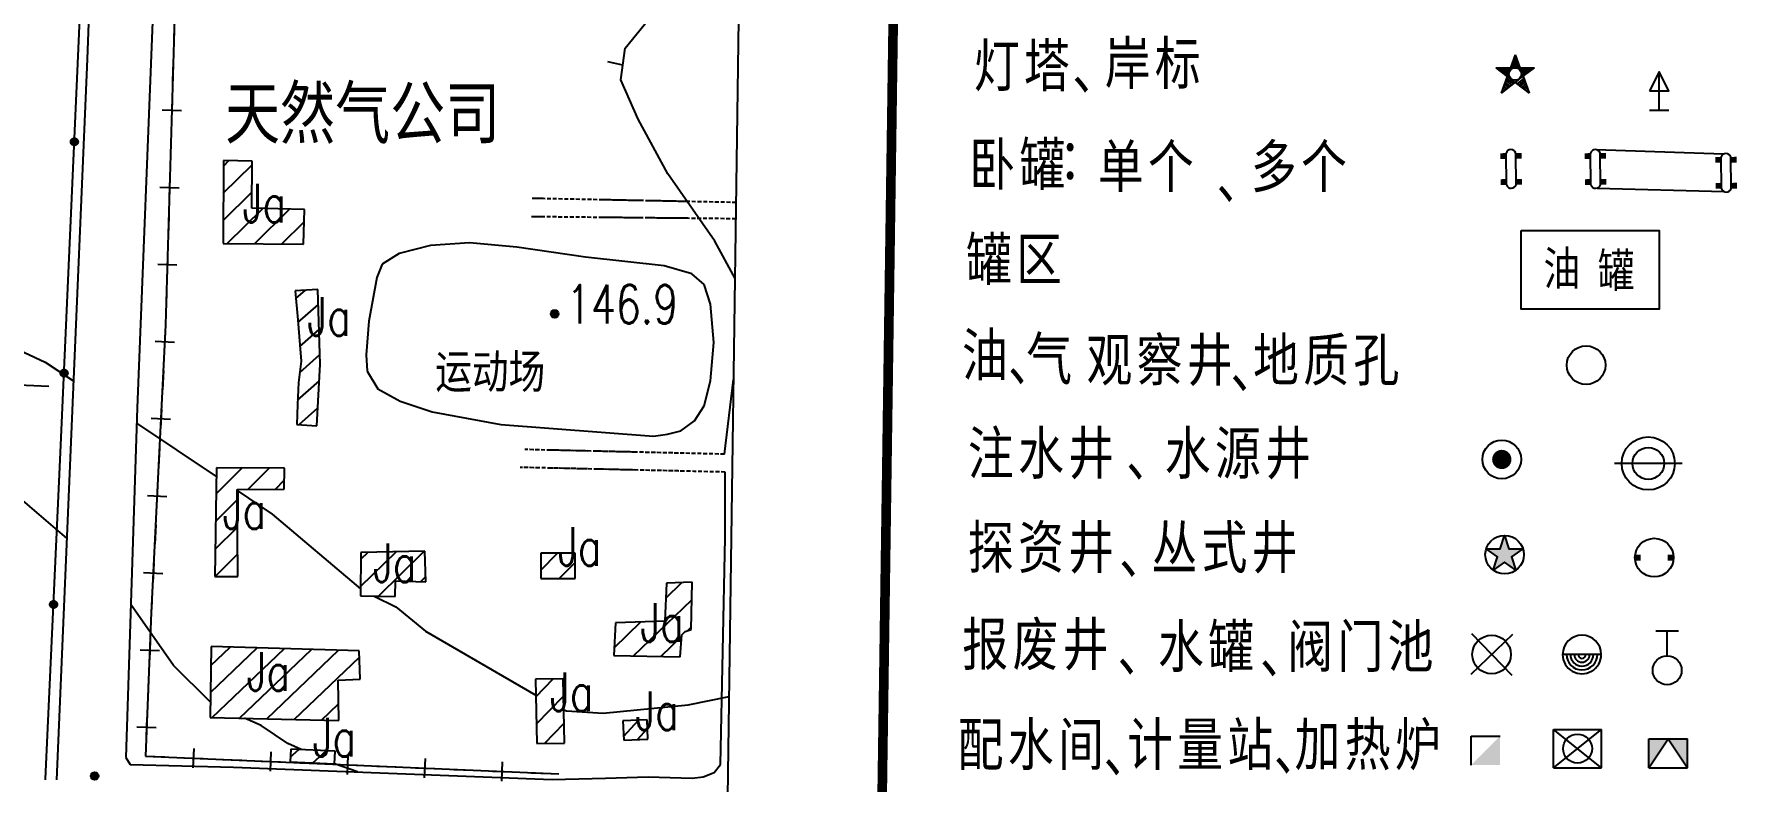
# Model space of a CAD drawing. Extents: x 408766 to 414302, y 5156573 to 5161925.
# Drawn here: x 413398 to 414281, y 5160320 to 5160708 of the extents above; entities that cross this region are included whole.
import ezdxf

# ---------------------------------------------------------------- set-up
doc = ezdxf.new("R2010")
doc.units = 0
doc.header["$LTSCALE"] = 1000
for name, pattern in [('0001', [0.5, 0.5, 0]), ('0004', [0.5, 0.5, 0]), ('3822', [0.5, 0.5, 0]), ('4350', [0.003, 0.002, -0.001]), ('5310', [1, 1, 0]), ('5400', [1, 1, 0]), ('5500', [1, 1, 0]), ('8111', [1, 1, 0]), ('8130', [1, 1, 0])]:
    doc.linetypes.add(name, pattern=pattern)
doc.layers.get('0').update_dxf_attribs({"linetype": 'CONTINUOUS'})
for name, color, linetype in [('0001', 1, 'CONTINUOUS'), ('0001ADD', 1, 'CONTINUOUS'), ('0003ADD', 3, 'CONTINUOUS'), ('0003BAK', 3, 'CONTINUOUS'), ('0005ADD', 5, 'CONTINUOUS'), ('0005BAK', 5, 'CONTINUOUS'), ('0006', 6, 'CONTINUOUS'), ('0007', 7, 'CONTINUOUS'), ('0010', 10, 'CONTINUOUS'), ('0012', 12, 'CONTINUOUS'), ('0013', 13, 'CONTINUOUS'), ('0015', 15, 'CONTINUOUS'), ('0017', 85, 'CONTINUOUS')]:
    doc.layers.add(name, color=color, linetype=linetype)
doc.styles.add('SIMPLEX', font='simplex.shx', dxfattribs={"width": 0.75, "height": 20})
doc.styles.add('XDX', font='simplex.shx', dxfattribs={"height": 20, "bigfont": 'xdx.shx'})
doc.styles.add('XST', font='romanc.shx', dxfattribs={"width": 0.75, "height": 20, "bigfont": 'xst.shx'})

# ---------------------------------------------------------------- blocks, each defined once
blk = doc.blocks.new('8140')
for radius in [0.0002, 0.0001408438795997714, 8.315594389635764e-05, 3.012139848380626e-05]:
    blk.add_circle((0, 0), radius)
at = {"flags": 1}
blk.add_attdef('8140', (0, 0), '', height=1e-07, dxfattribs=at)
blk = doc.blocks.new('4821')
for p, q in [((-2.727451685117726e-05, 0.0009249196962329065), (2.727451685117725e-05, 0.0009249196962329066)), ((-0.001, 0.0003249196962329063), (-0.0002452372752527856, 0.0003249196962329062)), ((-0.001, 0.0003249196962329063), (-0.0004097736473562882, -0.000128010079413451)), ((-0.0009089753940622319, 0.0002550689446339204), (-0.000883600623237331, 0.0003249196962329063)), ((-0.0008257751029445748, 0.0001912224406260252), (-0.0007772067319065736, 0.0003249196962329063)), ((-0.0007425748118269173, 0.0001273759366181299), (-0.0006708128405758159, 0.0003249196962329063)), ((-0.0006593745207092601, 6.352943261023473e-05), (-0.0005644189492450583, 0.0003249196962329063)), ((-0.0005761742295916028, -3.170713976604759e-07), (-0.0004580250579143008, 0.0003249196962329063)), ((-0.0004929739384739455, -6.416357540555571e-05), (-0.0003516311665835432, 0.0003249196962329062)), ((-0.0004097736473562882, -0.000128010079413451), (-0.0002452372752527856, 0.0003249196962329062)), ((-0.0002452372752527856, 0.0003249196962329062), (0.0002452372752527856, 0.0003249196962329063)), ((-0.0002089101488525175, 0.0004249196962329063), (0.0002089101488525175, 0.0004249196962329063)), ((-0.0001725830224522494, 0.0005249196962329063), (0.0001725830224522494, 0.0005249196962329063)), ((-0.0001362558960519814, 0.0006249196962329063), (0.0001362558960519814, 0.0006249196962329063)), ((-9.992876965171336e-05, 0.0007249196962329064), (9.992876965171338e-05, 0.0007249196962329064)), ((-6.36016432514453e-05, 0.0008249196962329064), (6.360164325144534e-05, 0.0008249196962329063)), ((0.0002452372752527856, 0.0003249196962329063), (0.001, 0.0003249196962329063)), ((0.0002452372752527856, 0.0003249196962329063), (0.0004097736473562882, -0.000128010079413451)), ((0.0003516311665835431, 0.0003249196962329063), (0.0004883870896426057, -5.153706379877458e-05)), ((0.0004580250579143007, 0.0003249196962329064), (0.0005723400583581985, 1.023749653363624e-05)), ((0.0005644189492450583, 0.0003249196962329064), (0.0006562930270737913, 7.201205686604711e-05)), ((0.0006708128405758158, 0.0003249196962329063), (0.0007402459957893842, 0.0001337866171984579)), ((0.0007772067319065733, 0.0003249196962329063), (0.000824198964504977, 0.0001955611775308688)), ((0.0008836006232373309, 0.0003249196962329063), (0.0009081519332205699, 0.0002573357378632796)), ((-0.0005778886987912255, -0.0008813560523736411), (-0.0006604321086233827, -0.0008180136280157566)), ((-0.0004973711550458892, -0.0008170931989131777), (-0.0006246237570137978, -0.0007194416925011416)), ((-0.000416853611300553, -0.0007528303454527144), (-0.0005888154054042129, -0.0006208697569865265)), ((-0.0003363360675552166, -0.0006885674919922509), (-0.0005530070537946279, -0.0005222978214719115)), ((-0.0002558185238098802, -0.0006243046385317875), (-0.000517198702185043, -0.0004237258859572963)), ((-0.0001753009800645439, -0.000560041785071324), (-0.0004813903505754581, -0.0003251539504426812)), ((-9.47834363192076e-05, -0.0004957789316108606), (-0.0004455819989658731, -0.0002265820149280662)), ((-7.394560899145221e-20, -0.0004424634841649485), (-0.0004097736473562882, -0.000128010079413451)), ((-7.394560899145221e-20, -0.0004424634841649485), (0.0007265425280053607, -0.0009999999999999998)), ((0.0004455819989658731, -0.0002265820149280661), (8.213019615065785e-05, -0.0005054888152937401)), ((0.000481390350575458, -0.0003251539504426812), (0.0001642603923013157, -0.0005685141464225315)), ((0.000517198702185043, -0.0004237258859572963), (0.0002463905884519736, -0.0006315394775513231)), ((0.0005530070537946279, -0.0005222978214719115), (0.0003285207846026316, -0.0006945648086801146)), ((0.000409773647356288, -0.0001280100794134511), (0.0004097736473562882, -0.0001280100794134509)), ((0.0005888154054042129, -0.0006208697569865265), (0.0004106509807532894, -0.0007575901398089061)), ((0.0006246237570137978, -0.0007194416925011415), (0.0004927811769039474, -0.0008206154709376976)), ((0.0006604321086233827, -0.0008180136280157567), (0.0005749113730546052, -0.0008836408020664891)), ((-0.000658406242536562, -0.0009456189058341046), (-0.0006962404602329676, -0.0009165855635303717))]:
    blk.add_line(p, q)
for points in [[(0, 0.001), (-0.0002452372752527856, 0.0003249196962329062)], [(0, 0.001), (0.0002452372752527856, 0.0003249196962329063)], [(0.0001480992447879342, -0.0003019288286638643), (0.001, 0.0003249196962329063)], [(-0.0004097736473562882, -0.000128010079413451), (-0.0007265425280053607, -0.0009999999999999998)], [(0.0001480992447879342, -0.0003019288286638643), (-0.0007265425280053607, -0.0009999999999999998)], [(0.0004097736473562882, -0.000128010079413451), (0.0007265425280053607, -0.0009999999999999998)]]:
    blk.add_lwpolyline(points)
blk.add_circle((0, 0), 0.0003249196962329063)
at = {"flags": 1}
blk.add_attdef('4821', (0, 0), '', height=1e-07, dxfattribs=at)
blk = doc.blocks.new('4824')
blk.add_lwpolyline([(-0.001, 0.002), (0.001, 0.002), (0, 0.004)], close=True)
for points in [[(0, 0), (0, 0.004)], [(-0.001, 0), (0.001, 0)]]:
    blk.add_lwpolyline(points)
at = {"color": 0, "flags": 1}
blk.add_attdef('4824', (0, 0), '', height=1e-09, dxfattribs=at)
blk = doc.blocks.new('3243')
for points in [[(0.0008250160596920963, 0.0002499999999994172), (-0.0008224022943952901, 0.0002499999999994175)], [(0.0008232853794787748, -0.0002500000000003057), (-0.0008255537992507553, -0.0002500000000003054)]]:
    blk.add_lwpolyline(points)
at = {"const_width": 0.0003}
for points in [[(-0.0006716729609413117, 0.0002499999999994175), (-0.0006716729609413116, 0.0005499999999994174)], [(0.0006749841723537623, 0.0002499999999994172), (0.0006749841723537624, 0.0005499999999994172)], [(-0.0006733389486184338, -0.0005500000000003053), (-0.0006733389486184337, -0.0002500000000003054)], [(0.0006733181846766402, -0.0005500000000003056), (0.0006733181846766403, -0.0002500000000003056)]]:
    blk.add_lwpolyline(points, dxfattribs=at)
for centre, radius, start, end in [((-0.0007351620175985736, -5.598082951322333e-07), 0.0002653131798990944, 109.1971692536722, 250.0805686015538), ((0.0007342756593456229, 3.11089976412237e-07), 0.0002656659030502684, 289.5752028961676, 70.02815600024108)]:
    blk.add_arc(centre, radius, start, end)
at = {"flags": 1}
blk.add_attdef('3243', (0, 0), '', height=1e-09, rotation=270, dxfattribs=at)
blk = doc.blocks.new('3111')
blk.add_circle((0, 0), 0.001)
at = {"flags": 1}
blk.add_attdef('3111', (0, 0), '', height=1.2e-11, dxfattribs=at)
blk = doc.blocks.new('3112')
blk.add_hatch(color=256).paths.add_polyline_path([(0.0005, 0, 1), (-0.0005, 0, 1)])
blk.add_circle((0, 0), 0.001)
at = {"flags": 1}
blk.add_attdef('3112', (0, 0), '', height=1e-09, dxfattribs=at)
blk = doc.blocks.new('3113')
blk.add_lwpolyline([(0.001756558801046748, 0), (-0.001749588373929342, 0)])
for radius in [0.001375, 0.0008250000000000001]:
    blk.add_circle((0, 0), radius)
at = {"flags": 1}
blk.add_attdef('3112', (0, 0), '', height=1e-09, dxfattribs=at)
blk = doc.blocks.new('3114')
blk.add_hatch(color=256).paths.add_polyline_path([(0.0009510565175479235, 0.0003090169905193188), (0.0002245139895425626, 0.000309016993464757), (4.054047814138633e-12, 0.001), (-0.0002245139870370232, 0.000309016995285138), (-0.000951056515042384, 0.0003090169982305762), (-0.000363271264481196, -0.0001180339872771756), (-0.000587785255572267, -0.0008090169919920381), (-1.548508487898439e-12, -0.0003819660112501053), (0.0005877852490126796, -0.0008090169967578573), (0.000363271263524165, -0.0001180339902226142)])
blk.add_lwpolyline([(-0.0009510565150423841, 0.0003090169982305761), (-0.0002245139870370232, 0.0003090169952851379), (4.054047825387395e-12, 0.001), (0.0002245139895425626, 0.0003090169934647569), (0.0009510565175479235, 0.0003090169905193187), (0.000363271263524165, -0.0001180339902226141), (0.0005877852490126796, -0.0008090169967578572), (-1.548508500245904e-12, -0.0003819660112501053), (-0.000587785255572267, -0.0008090169919920381), (-0.000363271264481196, -0.0001180339872771756)], close=True)
blk.add_circle((0, 0), 0.001)
at = {"flags": 1}
blk.add_attdef('3114', (0, 0), '', height=1e-07, dxfattribs=at)
blk = doc.blocks.new('3115')
at = {"const_width": 0.0003}
for points in [[(-0.001, 0), (-0.0007000000000000001, 0)], [(0.0007000000000000001, 0), (0.001, 0)]]:
    blk.add_lwpolyline(points, dxfattribs=at)
blk.add_circle((0, 0), 0.001)
at = {"flags": 1}
blk.add_attdef('3115', (0, 0), '', height=1e-07, dxfattribs=at)
blk = doc.blocks.new('3161')
for points in [[(0.001078985805160532, 0.001034691751465596), (-0.001074911540534663, -0.001030772970678751)], [(-0.001037792102670446, 0.001083045498414012), (0.001041866367296314, -0.001079126717627166)]]:
    blk.add_lwpolyline(points)
blk.add_circle((0, 0), 0.001)
at = {"flags": 1}
blk.add_attdef('3161', (0, 0), '', height=1e-09, dxfattribs=at)
blk = doc.blocks.new('3244')
blk.add_lwpolyline([(0.001, -1.224606353822377e-19), (-0.001, 1.224606353822377e-19)])
for radius, start, end in [(0.001, 9.151672939466948e-05, 179.9998163741555), (0.001, 179.9998770684631, 6.950689016349543e-05), (0.0008, 180, 0), (0.0006, 180, 0), (0.0004, 180, 0), (0.0002, 180, 0)]:
    blk.add_arc((0, 0), radius, start, end)
at = {"flags": 1}
blk.add_attdef('3244', (0, 0), '', height=1e-08, dxfattribs=at)
blk = doc.blocks.new('3245')
for points in [[(-0.0005933917837080711, 0.002053333793001721), (0.0005933917837080711, 0.002053333793001721)], [(0, 0.0007500000000000001), (0, 0.002053333793001721)]]:
    blk.add_lwpolyline(points)
blk.add_circle((0, 0), 0.00075)
at = {"flags": 1}
blk.add_attdef('3245', (0, 0), '', height=1e-09, dxfattribs=at)
blk = doc.blocks.new('3191')
blk.add_hatch(color=256).paths.add_polyline_path([(0.00075, 0.0007499999999999996), (-0.0007499999999999998, -0.0007499999999999999), (0.00075, -0.0007500000000000001)])
for points in [[(-0.00075, -0.00075), (-0.0007499999999999999, 0.00075)], [(-0.0007499999999999999, 0.00075), (0.00075, 0.00075)]]:
    blk.add_lwpolyline(points)
at = {"flags": 1}
blk.add_attdef('3191', (0, 0), '', height=1e-09, dxfattribs=at)
blk = doc.blocks.new('3192')
for points in [[(-0.00125, -0.0009999999999999998), (-0.00125, 0.001)], [(-0.00125, 0.001), (0.00125, 0.001)], [(-0.00125, -0.0009999999999999998), (0.00125, 0.0009999999999999996)], [(0.00125, -0.0009999999999999998), (-0.00125, 0.001)], [(0.00125, -0.0009999999999999998), (0.00125, 0.0009999999999999996)], [(-0.00125, -0.0009999999999999998), (0.00125, -0.0009999999999999998)]]:
    blk.add_lwpolyline(points)
blk.add_circle((0, 0), 0.00075)
at = {"flags": 1}
blk.add_attdef('3192', (0, 0), '', height=2e-08, dxfattribs=at)
blk = doc.blocks.new('3193')
h = blk.add_hatch(color=256)
h.paths.add_polyline_path([(0, 0.0007500000000000001), (-0.001, 0.0007499999999999999), (-0.001, -0.0007500000000000001)])
h.paths.add_polyline_path([(0.001, -0.0007499999999999999), (0.001, 0.00075), (1.378634354255046e-19, 0.0007500000000000001)])
for points in [[(-0.001, -0.00075), (-0.001, 0.00075)], [(-0.001, 0.00075), (0.001, 0.00075)], [(-0.001, -0.00075), (1.084202172485504e-19, 0.00075), (0.001, -0.00075)], [(0.001, -0.00075), (0.001, 0.0007499999999999996)], [(-0.001, -0.00075), (0.001, -0.00075)]]:
    blk.add_lwpolyline(points)
at = {"flags": 1}
blk.add_attdef('3193', (0, 0), '', height=1e-10, dxfattribs=at)

msp = doc.modelspace()

# ---------------------------------------------------------------- hatches: boundary and pattern name
at = {"layer": '0001ADD', "linetype": '0001'}
h = msp.add_hatch(dxfattribs=at)
h.set_pattern_fill('U', color=256, scale=10, angle=44.70348998461861, style=0, pattern_type=0)
h.set_pattern_definition([(44.70348998461861, (0, 0), (-7.034379975258584, 7.10756627571499), [])])
h.paths.add_polyline_path([(413495.3744306813, 5160598.965675053), (413537.0729952697, 5160598.749875419), (413537.5050943534, 5160616.660990814), (413510.2821974834, 5160617.30837761), (413510.4982575833, 5160641.693385176), (413495.5904696651, 5160642.124984444)])
h = msp.add_hatch(dxfattribs=at)
h.set_pattern_fill('U', color=256, scale=10, angle=41.42795146901351, style=0, pattern_type=0)
h.set_pattern_definition([(41.42795146901351, (0, 0), (-6.616777246739457, 7.497883625866102), [])])
h.paths.add_polyline_path([(413533.6693518647, 5160505.270018361), (413544.0399832659, 5160504.622631565), (413545.7684218327, 5160536.560517366), (413544.9042025493, 5160563.966671385), (413544.4696539962, 5160575.117763686), (413532.8027042279, 5160574.470364785), (413534.0931100825, 5160559.436150123), (413535.1733894658, 5160546.488353674), (413535.8215486493, 5160538.072289009), (413534.5252091662, 5160527.066665053), (413533.8770499826, 5160515.629453936)])
h = msp.add_hatch(dxfattribs=at)
h.set_pattern_fill('U', color=256, scale=10, angle=45, style=0, pattern_type=0)
h.set_pattern_definition([(45, (0, 0), (-7.071067811865475, 7.071067811865476), [])])
h.paths.add_polyline_path([(413491.2136267014, 5160426.427845499), (413502.9794843575, 5160426.427845499), (413502.7441663597, 5160471.554724121), (413526.9818356651, 5160471.789758937), (413527.2171536629, 5160482.601408958), (413491.9195806948, 5160482.836443775)])
h = msp.add_hatch(dxfattribs=at)
h.set_pattern_fill('U', color=256, scale=10, angle=44.39123623414649, style=0, pattern_type=0)
h.set_pattern_definition([(44.39123623414649, (0, 0), (-6.995540490394971, 7.1457968937862), [])])
h.paths.add_polyline_path([(413566.6078323427, 5160416.358257146), (413584.4738191969, 5160416.168423194), (413584.6638853578, 5160424.141558113), (413600.4391866736, 5160423.761890209), (413599.8689881907, 5160439.518326094), (413566.7978985037, 5160438.948812134)])
h = msp.add_hatch(dxfattribs=at)
h.set_pattern_fill('U', color=256, scale=10, angle=43.92712445293452, style=0, pattern_type=0)
h.set_pattern_definition([(43.92712445293452, (0, 0), (-6.937428673917871, 7.20222766887455), [])])
h.paths.add_polyline_path([(413697.8153325183, 5160385.519234167), (413732.1643273192, 5160384.875963143), (413733.0230564125, 5160396.240458246), (413734.7404934829, 5160397.955851678), (413737.9607223035, 5160399.027974086), (413738.390076292, 5160423.472369827), (413725.0798492532, 5160423.043518444), (413724.2211201599, 5160403.316463717), (413698.6740616116, 5160402.458773054)])
h = msp.add_hatch(dxfattribs=at)
h.set_pattern_fill('U', color=256, scale=10, angle=43.69960124699318, style=0, pattern_type=0)
h.set_pattern_definition([(43.69960124699318, (0, 0), (-6.908773795320507, 7.229719541247272), [])])
h.paths.add_polyline_path([(413488.6682900673, 5160353.370802394), (413555.3363663128, 5160351.857420758), (413555.0838386804, 5160372.792406278), (413566.4477088343, 5160373.296866823), (413565.9426535696, 5160387.926137896), (413489.1733453321, 5160390.196192192)])
h = msp.add_hatch(dxfattribs=at)
h.set_pattern_fill('U', color=256, scale=10, angle=46.04038521415137, style=0, pattern_type=0)
h.set_pattern_definition([(46.04038521415137, (0, 0), (-7.198292550019219, 6.941511677173627), [])])
h.paths.add_polyline_path([(413657.8479093596, 5160339.866529299), (413672.1834082994, 5160340.126864011), (413671.5785542879, 5160373.445152032), (413657.2430553481, 5160373.18481732)])
h = msp.add_hatch(dxfattribs=at)
h.set_pattern_fill('U', color=256, scale=10, angle=42.19698460503264, style=0, pattern_type=0)
h.set_pattern_definition([(42.19698460503264, (0, 0), (-6.716816009058842, 7.408399469551494), [])])
h.paths.add_polyline_path([(413530.1152772486, 5160330.459616627), (413553.2074183719, 5160329.329001829), (413553.5283323303, 5160335.882631462), (413530.436191207, 5160337.01324626)])
at = {"layer": '0005ADD', "linetype": '5310'}
h = msp.add_hatch(color=256, dxfattribs=at)
edge = h.paths.add_edge_path()
edge.add_arc((413418.382529059, 5160651.723624226), 1.9, 0, 360)
h = msp.add_hatch(color=256, dxfattribs=at)
edge = h.paths.add_edge_path()
edge.add_arc((413413.0392492346, 5160531.842644247), 1.9, 0, 360)
h = msp.add_hatch(color=256, dxfattribs=at)
edge = h.paths.add_edge_path()
edge.add_arc((413407.6173306587, 5160411.965208655), 1.9, 0, 360)

# ---------------------------------------------------------------- linework, layer by layer
at = {"layer": '0001', "linetype": '0001'}
for points in [[(413495.3744306813, 5160598.965675053), (413537.0729952697, 5160598.749875419), (413537.5050943534, 5160616.660990814), (413510.2821974834, 5160617.30837761), (413510.4982575833, 5160641.693385176), (413495.5904696651, 5160642.124984444)], [(413533.6693518647, 5160505.270018361), (413544.0399832659, 5160504.622631565), (413545.7684218327, 5160536.560517366), (413544.9042025493, 5160563.966671385), (413544.4696539962, 5160575.117763686), (413532.8027042279, 5160574.470364785), (413534.0931100825, 5160559.436150123), (413535.1733894658, 5160546.488353674), (413535.8215486493, 5160538.072289009), (413534.5252091662, 5160527.066665053), (413533.8770499826, 5160515.629453936)], [(413491.2136267014, 5160426.427845499), (413502.9794843575, 5160426.427845499), (413502.7441663597, 5160471.554724121), (413526.9818356651, 5160471.789758937), (413527.2171536629, 5160482.601408958), (413491.9195806948, 5160482.836443775)], [(413566.6078323427, 5160416.358257146), (413584.4738191969, 5160416.168423194), (413584.6638853578, 5160424.141558113), (413600.4391866736, 5160423.761890209), (413599.8689881907, 5160439.518326094), (413566.7978985037, 5160438.948812134)], [(413659.9304229612, 5160425.482767302), (413677.7796436192, 5160425.482767302), (413677.7797265327, 5160438.587899594), (413659.9305058747, 5160438.587899594)], [(413697.8153325183, 5160385.519234167), (413732.1643273192, 5160384.875963143), (413733.0230564125, 5160396.240458246), (413734.7404934829, 5160397.955851678), (413737.9607223035, 5160399.027974086), (413738.390076292, 5160423.472369827), (413725.0798492532, 5160423.043518444), (413724.2211201599, 5160403.316463717), (413698.6740616116, 5160402.458773054)], [(413488.6682900673, 5160353.370802394), (413555.3363663128, 5160351.857420758), (413555.0838386804, 5160372.792406278), (413566.4477088343, 5160373.296866823), (413565.9426535696, 5160387.926137896), (413489.1733453321, 5160390.196192192)], [(413657.8479093596, 5160339.866529299), (413672.1834082994, 5160340.126864011), (413671.5785542879, 5160373.445152032), (413657.2430553481, 5160373.18481732)], [(413702.9396015273, 5160341.688860183), (413715.4506046881, 5160342.209529608), (413715.0380369716, 5160352.124500458), (413702.5270338108, 5160351.603831032)], [(413530.1152772486, 5160330.459616627), (413553.2074183719, 5160329.329001829), (413553.5283323303, 5160335.882631462), (413530.436191207, 5160337.01324626)]]:
    msp.add_lwpolyline(points, close=True, dxfattribs=at)
at = {"layer": '0001ADD', "linetype": '0001'}
for p, q in [((413659.9304502378, 5160429.794045573), (413668.7243042584, 5160438.587899594)), ((413669.463268648, 5160425.482767302), (413677.7796962351, 5160433.799194887)), ((413702.8639267981, 5160343.507501591), (413710.6233098847, 5160351.940773112)), ((413710.0479629739, 5160341.984688297), (413715.2257961353, 5160347.612206941))]:
    msp.add_line(p, q, dxfattribs=at)
at = {"layer": '0003ADD', "linetype": '4350'}
for points in [[(413661.204572327, 5160622.282781633), (413655.4438395422, 5160622.398680241)], [(413686.1995143229, 5160621.779915228), (413666.2035607261, 5160622.182208352)], [(413711.1944563188, 5160621.277048824), (413691.1985027221, 5160621.679341948)], [(413736.1893983147, 5160620.774182419), (413716.193444718, 5160621.176475543)], [(413761.1843403106, 5160620.271316015), (413741.1883867139, 5160620.673609138)], [(413661.0689776327, 5160612.83300103), (413655.0913693323, 5160612.893327976)], [(413686.0677045851, 5160612.580710017), (413666.0687230232, 5160612.782542828)], [(413711.0664315376, 5160612.328419005), (413691.0674499756, 5160612.530251815)], [(413736.0651584901, 5160612.076127992), (413716.0661769282, 5160612.277960802)], [(413761.0638854426, 5160611.823836979), (413741.0649038806, 5160612.02566979)], [(413659.350337745, 5160492.076040309), (413651.729155747, 5160492.254033246)], [(413684.343522315, 5160491.492323725), (413664.348974659, 5160491.959296992)], [(413709.336706885, 5160490.908607142), (413689.342159229, 5160491.375580409)], [(413734.329891455, 5160490.324890558), (413714.335343799, 5160490.791863824)], [(413755.1235203996, 5160489.839254723), (413739.328528369, 5160490.208147241)], [(413659.2173070791, 5160482.778444068), (413649.2600482921, 5160483.005880443)], [(413684.2107880882, 5160482.207561373), (413664.2160032809, 5160482.664267529)], [(413709.2042690972, 5160481.636678678), (413689.20948429, 5160482.093384834)], [(413734.1977501062, 5160481.065795983), (413714.202965299, 5160481.522502139)], [(413755.4768289675, 5160480.579754928), (413739.1964463081, 5160480.951619444)]]:
    msp.add_lwpolyline(points, dxfattribs=at)
at = {"layer": '0003BAK', "linetype": '4350'}
for points in [[(413761.1843403106, 5160620.271316015), (413655.4438395422, 5160622.398680241)], [(413761.0638854426, 5160611.823836979), (413655.0913693323, 5160612.893327976)], [(413755.1235203996, 5160489.839254723), (413651.729155747, 5160492.254033246)], [(413755.4768289675, 5160480.579754928), (413649.2600482921, 5160483.005880443)]]:
    msp.add_lwpolyline(points, dxfattribs=at)
at = {"layer": '0005ADD', "linetype": '5310'}
msp.add_lwpolyline([(413403.4844158281, 5160321.066909461), (413403.4957191517, 5160321.523484859), (413411.206552812, 5160490.724557536), (413422.0118057358, 5160733.149501013), (413429.7248006387, 5160902.493468607), (413435.4581119288, 5161027.247003791)], dxfattribs=at)
at = {"layer": '0005ADD', "linetype": '5500'}
for points in [[(413470.1099662831, 5160713.066456787), (413469.8245937784, 5160703.07052949)], [(413469.5392212736, 5160693.074602193), (413469.2538487689, 5160683.078674896)], [(413468.9684762642, 5160673.082747598), (413468.6831037594, 5160663.086820301)], [(413463.8278272736, 5160668.227502091), (413473.8237527576, 5160667.942066076)], [(413468.3977312547, 5160653.090893004), (413468.11235875, 5160643.094965707)], [(413462.6863372547, 5160628.243792902), (413472.6822627387, 5160627.958356887)], [(413467.8269862452, 5160633.099038409), (413467.5416137405, 5160623.103111112)], [(413467.2562412358, 5160613.107183814), (413466.970868731, 5160603.111256517)], [(413466.6854962263, 5160593.11532922), (413466.4001237216, 5160583.119401922)], [(413461.5448472358, 5160588.260083712), (413471.5407727198, 5160587.974647697)], [(413466.1147512168, 5160573.123474625), (413465.8293787121, 5160563.127547327)], [(413460.2239935171, 5160548.389138648), (413470.2116550934, 5160547.89253394)], [(413465.4660949237, 5160553.134668526), (413464.9695536736, 5160543.147003795)], [(413464.4730124235, 5160533.159339064), (413463.9764711734, 5160523.171674333)], [(413463.4799299233, 5160513.1840096), (413462.9833886732, 5160503.196344869)], [(413458.2378285168, 5160508.438479722), (413468.2254900931, 5160507.941875014)], [(413462.4868474232, 5160493.208680138), (413461.9903061731, 5160483.221015407)], [(413456.2516635164, 5160468.487820797), (413466.2393250928, 5160467.991216089)], [(413461.493764923, 5160473.233350675), (413460.9972236729, 5160463.245685943)], [(413460.5006824228, 5160453.258021212), (413460.0041411727, 5160443.270356481)], [(413459.5075999227, 5160433.28269175), (413459.0110586726, 5160423.295027019)], [(413454.2654985161, 5160428.537161872), (413464.2531600925, 5160428.040557164)], [(413458.5145174225, 5160413.307362286), (413458.2419094567, 5160407.823997179), (413458.0551316132, 5160403.318003919)], [(413452.4381916093, 5160388.537982677), (413462.4296091131, 5160388.123765024)], [(413457.6409774414, 5160393.326583783), (413457.2268232697, 5160383.335163648)], [(413456.812669098, 5160373.343743512), (413456.3985149263, 5160363.352323378)], [(413455.9843607545, 5160353.360903242), (413455.5702065827, 5160343.369483107)], [(413450.7815749223, 5160348.572302136), (413460.7729924261, 5160348.158084483)], [(413479.9279629887, 5160327.314329567), (413480.3593846891, 5160337.305018999)], [(413519.8907316781, 5160325.588896673), (413520.3221533786, 5160335.579586104)], [(413455.1669435425, 5160333.388069836), (413465.1576357149, 5160332.956711613)], [(413475.1483278872, 5160332.525353389), (413485.1390200596, 5160332.093995165)], [(413495.129712232, 5160331.662636941), (413505.1204044044, 5160331.231278718)], [(413515.1110965767, 5160330.799920495), (413525.101788749, 5160330.368562271)], [(413535.0924809214, 5160329.937204047), (413545.0831730938, 5160329.505845823)], [(413555.0738652661, 5160329.0744876), (413565.0645574385, 5160328.643129376)], [(413559.8535003675, 5160323.863463778), (413560.284922068, 5160333.854153209)], [(413575.0552496109, 5160328.211771152), (413585.0459417832, 5160327.780412928)], [(413595.0366339555, 5160327.349054704), (413605.0273261279, 5160326.917696481)], [(413599.816269057, 5160322.138030884), (413600.2476907574, 5160332.128720315)], [(413615.0180183003, 5160326.486338258), (413625.0087104727, 5160326.054980034)], [(413634.999402645, 5160325.62362181), (413644.9900948174, 5160325.192263586)], [(413639.7790377464, 5160320.412597989), (413640.2104594469, 5160330.40328742)], [(413654.9807869897, 5160324.760905363), (413664.9714791621, 5160324.329547139)]]:
    msp.add_lwpolyline(points, dxfattribs=at)
at = {"layer": '0005ADD', "linetype": '5310'}
for centre in [(413418.382529059, 5160651.723624226), (413413.0392492346, 5160531.842644247), (413407.6173306587, 5160411.965208655)]:
    msp.add_circle(centre, 1.9, dxfattribs=at)
at = {"layer": '0005BAK', "linetype": '5500'}
msp.add_lwpolyline([(413763.9761922611, 5160816.063409835), (413472.6292273454, 5160801.310243434), (413465.6492951702, 5160556.819644629), (413458.2419094567, 5160407.823997179), (413455.1564859212, 5160333.388521355), (413669.3530463302, 5160324.140368552)], dxfattribs=at)
at = {"layer": '0006', "linetype": '0004'}
for points in [[(413409.2930292555, 5160321.066909461), (413418.1451024159, 5160528.708036344), (413425.1074256895, 5160694.505236462), (413435.4905158734, 5160974.644388556), (413437.7104088775, 5161027.247003791)], [(413764.1544389395, 5160828.563818529), (413622.5242185786, 5160817.890591986), (413467.4596178209, 5160808.612058844), (413462.4575416719, 5160806.470837709), (413461.0282398361, 5160767.92940794), (413450.8607936456, 5160513.901892798), (413445.0900355113, 5160332.662818184), (413447.2337481269, 5160329.094162181), (413500.8275240684, 5160327.666727313), (413665.8965172621, 5160321.243063909), (413693.4185021571, 5160321.956850175), (413715.5707595069, 5160322.670498777), (413738.4374276364, 5160321.956850175), (413744.1539145652, 5160322.670498777), (413749.8706416321, 5160324.811719912), (413753.1338225143, 5160328.971008493)], [(413755.1235203996, 5160489.839254723), (413759.8758906521, 5160528.509968041)], [(413753.1338225143, 5160328.971008493), (413755.4807988834, 5160446.553875277), (413755.4768289675, 5160480.579754928)]]:
    msp.add_lwpolyline(points, dxfattribs=at)
at = {"layer": '0006', "linetype": '8130', "elevation": 147}
msp.add_lwpolyline([(413702.4661574544, 5160691.523382808), (413694.6490292819, 5160693.22412004)], dxfattribs=at)
at = {"layer": '0006', "linetype": '3822'}
msp.add_lwpolyline([(413647.6140792152, 5160597.07388623), (413623.1326140817, 5160599.380691324), (413602.8084071592, 5160597.996619725), (413586.6413585158, 5160593.844347639), (413577.8649578256, 5160588.308003953), (413575.0934523516, 5160581.38753138), (413570.9361941408, 5160558.780761246), (413569.5504414038, 5160541.248996693), (413570.0124256039, 5160532.94445252), (413575.5553366201, 5160523.717174852), (413587.1032427842, 5160517.258097671), (413603.732175696, 5160511.721753985), (413639.2996627252, 5160505.262676803), (413718.2870690734, 5160499.264937726), (413725.6777170266, 5160500.187671222), (413732.6064807114, 5160502.033138213), (413739.5351444645, 5160507.108143794), (413744.616271144, 5160514.951292575), (413747.8496608863, 5160527.869446938), (413749.6972978917, 5160547.708073874), (413747.8496608863, 5160567.546643522), (413744.616271144, 5160577.696654686), (413738.1494916592, 5160583.232998371), (413723.8300800212, 5160587.385270458), (413683.1815662443, 5160591.998880647), (413647.6140792152, 5160597.07388623)], dxfattribs=at)
at = {"layer": '0007', "linetype": '8111'}
for points in [[(413760.6237114245, 5160580.95450932), (413750.082376, 5160600.205355001), (413725.712295, 5160635.149454), (413710.4711872985, 5160663.417882864), (413701.3651514093, 5160683.825975209), (413703.7086589051, 5160700.210020043), (413728.1453497837, 5160730.499061865), (413754.2144993114, 5160758.743660131), (413763.2657916704, 5160766.243139429)], [(413414.6270547962, 5160446.185969594), (413390.46125, 5160466.913786), (413366.669372, 5160477.733033), (413363.3085392703, 5160478.674601359)], [(413488.7788382957, 5160361.431270027), (413469.802248, 5160380.30346), (413447.612704404, 5160411.890913534)], [(413535.8068644597, 5160336.750292616), (413528.900234, 5160339.944137), (413515.212144, 5160349.210349), (413506.5436584923, 5160352.965027159)], [(413565.1198379784, 5160325.164790541), (413553.2117119617, 5160329.416684511)]]:
    msp.add_lwpolyline(points, dxfattribs=at)
at = {"layer": '0007', "linetype": '8111', "elevation": 148}
for points in [[(413384.486901, 5160546.391118), (413403.263434, 5160537.615805999), (413418.1010558312, 5160527.674845335)], [(413450.6059172225, 5160505.897127033), (413491.8622572001, 5160478.256063152)], [(413502.7472504015, 5160470.963298147), (413520.882362, 5160458.813074), (413566.6386734812, 5160420.023919855)], [(413573.6539409981, 5160416.283389148), (413584.832953, 5160410.703644), (413600.331599, 5160398.214341001), (413657.3932690997, 5160364.910316464)], [(413671.8703445353, 5160357.371932184), (413673.352857, 5160356.830864), (413692.346331, 5160355.663849), (413736.2717105096, 5160359.953970793), (413757.5336134757, 5160364.246475279)]]:
    msp.add_lwpolyline(points, dxfattribs=at)
at = {"layer": '0010', "linetype": '5400'}
msp.add_lwpolyline([(413405.1634686984, 5160524.999712023), (413172.4754620764, 5160533.895784703), (413163.1395205277, 5160352.811309278)], dxfattribs=at)
at = {"layer": '0012'}
msp.add_line((413707.1825745088, 5156833.136831829), (413775.5087254912, 5161624.837968171), dxfattribs=at)
at = {"layer": '0012', "const_width": 5}
msp.add_lwpolyline([(408833.180780254, 5156904.542961451), (408905.3037870247, 5161696.237660375), (413855.5001361833, 5161623.665259772), (413787.1739965367, 5156831.9649184), (408833.180780254, 5156904.542961451)], dxfattribs=at)
at = {"layer": '0012'}
for points in [[(414272.5637335493, 5160645.326385078), (414206.7050874184, 5160647.624047202)], [(414207.1351844466, 5160627.75319516), (414272.898285023, 5160625.946436528)]]:
    msp.add_lwpolyline(points, dxfattribs=at)
msp.add_lwpolyline([(414167.7383770599, 5160605.812877554), (414239.3486386725, 5160605.812877554), (414239.3486386725, 5160564.952529668), (414167.7383770599, 5160564.952529668)], close=True, dxfattribs=at)

# ---------------------------------------------------------------- block references
for name, p, xscale, yscale, zscale in [('4821', (414164.6983159306, 5160686.8521417), 10000, 10000, 10000), ('4824', (414239.3073797746, 5160668.068401876), 5000, 5000, 5000), ('3111', (414201.4489820853, 5160535.986346083), 10000, 10000, 10000), ('3112', (414157.7650856666, 5160487.120812378), 10000, 10000, 10000), ('3113', (414233.6727348169, 5160485.044183695), 10000, 10000, 10000), ('3114', (414159.2245666434, 5160437.780992969), 10000, 10000, 10000), ('3115', (414236.7521138604, 5160436.243544193), 10000, 10000, 10000), ('3161', (414152.5046511864, 5160386.04613556), 10000, 10000, 10000), ('3244', (414199.2970521497, 5160386.04613556), 10000, 10000, 10000), ('3245', (414243.4358870808, 5160377.847485136), 10000, 10000, 10000), ('3191', (414149.3851678704, 5160336.207174635), 10000, 10000, 10000), ('3192', (414197.0014303598, 5160337.245496059), 10000, 10000, 10000), ('3193', (414244.0097774059, 5160334.845359432), 10000, 10000, 10000)]:
    msp.add_blockref(name, p, dxfattribs=dict(at, xscale=xscale, yscale=yscale, zscale=zscale))
at = {"layer": '0012', "xscale": 10000, "yscale": 10000, "zscale": 10000, "rotation": 270.6996840663373}
for p in [(414162.5845568349, 5160637.65912401), (414206.3460002783, 5160637.65912401), (414273.9772889696, 5160635.672882671)]:
    msp.add_blockref('3243', p, dxfattribs=at)
at = {"layer": '0015', "xscale": 10000, "yscale": 10000, "zscale": 10000}
for p in [(413667.187622, 5160562.563513, 146.9), (413428.844763, 5160323.080682, 148.6)]:
    msp.add_blockref('8140', p, dxfattribs=at)

# ---------------------------------------------------------------- texts
at = {"layer": '0007', "style": 'SIMPLEX', "width": 0.75}
msp.add_text('146.9', height=20, dxfattribs=at).set_placement((413673.187622, 5160557.563513, 146.9))
at = {"layer": '0012'}
for s, height, style, p in [('灯', 25, 'XST', (413884.2685853887, 5160677.901811885)), ('塔', 25, 'XST', (413910.2685853887, 5160677.901811885)), ('岸', 25, 'XST', (413952.0488302701, 5160679.113897381)), ('标', 25, 'XST', (413978.0488302701, 5160679.113897381)), ('、', 25, 'XST', (413935.3621517852, 5160676.435026949)), ('卧', 25, 'XST', (413881.9001685369, 5160626.817808499)), ('罐', 25, 'XST', (413907.9001685369, 5160626.817808499)), ('单', 25, 'XST', (413948.4665484275, 5160625.605723002)), ('个', 25, 'XST', (413974.4665484275, 5160625.605723002)), ('多', 25, 'XST', (414027.7784956, 5160625.605708839)), ('个', 25, 'XST', (414053.7784956, 5160625.605708839)), ('：', 25, 'XST', (413928.2425665475, 5160629.712151494)), ('、', 25, 'XST', (414010.0363548837, 5160619.803308559)), ('罐', 25, 'XST', (413880.1910454807, 5160577.597098703)), ('区', 25, 'XST', (413906.1910454807, 5160577.597098703)), ('油', 20, 'XDX', (414179.3766006539, 5160575.471254099)), ('罐', 20, 'XDX', (414207.4729402155, 5160574.481058058)), ('油', 25, 'XST', (413878.1475422548, 5160528.001965499)), ('气', 25, 'XST', (413911.4231105736, 5160525.926271564)), ('观', 25, 'XST', (413942.6199407664, 5160525.407330377)), ('察', 25, 'XST', (413968.6199407664, 5160525.407330377)), ('井', 25, 'XST', (413994.6199407664, 5160525.407330377)), ('地', 25, 'XST', (414028.9348932705, 5160525.407330377)), ('质', 25, 'XST', (414054.9348932705, 5160525.407330377)), ('孔', 25, 'XST', (414080.9348932705, 5160525.407330377)), ('、', 25, 'XST', (413902.0050169851, 5160525.357096191)), ('、', 25, 'XST', (414017.2384496619, 5160521.759147735)), ('注', 25, 'XST', (413881.2033910388, 5160477.08797303)), ('水', 25, 'XST', (413907.2033910388, 5160477.08797303)), ('井', 25, 'XST', (413933.2033910388, 5160477.08797303)), ('水', 25, 'XST', (413983.1670246344, 5160477.08797303)), ('源', 25, 'XST', (414009.1670246344, 5160477.08797303)), ('井', 25, 'XST', (414035.1670246344, 5160477.08797303)), ('、', 25, 'XST', (413963.2227866966, 5160475.885270136)), ('探', 25, 'XST', (413881.2033910388, 5160428.285180775)), ('资', 25, 'XST', (413907.2033910388, 5160428.285180775)), ('井', 25, 'XST', (413933.2033910388, 5160428.285180775)), ('丛', 25, 'XST', (413976.2483722432, 5160428.285180775)), ('式', 25, 'XST', (414002.2483722432, 5160428.285180775)), ('井', 25, 'XST', (414028.2483722432, 5160428.285180775)), ('、', 25, 'XST', (413959.6217393075, 5160425.513958358)), ('报', 25, 'XST', (413878.3284349048, 5160378.047011443)), ('废', 25, 'XST', (413904.3284349048, 5160378.047011443)), ('井', 25, 'XST', (413930.3284349048, 5160378.047011443)), ('水', 25, 'XST', (413979.6470127504, 5160376.938229815)), ('罐', 25, 'XST', (414005.6470127504, 5160376.938229815)), ('阀', 25, 'XST', (414046.637542202, 5160376.938229815)), ('门', 25, 'XST', (414072.637542202, 5160376.938229815)), ('池', 25, 'XST', (414098.637542202, 5160376.938229815)), ('、', 25, 'XST', (413958.7166005706, 5160374.841651422)), ('、', 25, 'XST', (414032.5380241761, 5160373.942160134)), ('配', 25, 'XST', (413875.8954680662, 5160326.126675679)), ('水', 25, 'XST', (413901.8954680662, 5160326.126675679)), ('间', 25, 'XST', (413927.8954680662, 5160326.126675679)), ('计', 25, 'XST', (413963.6812612714, 5160326.126675679)), ('量', 25, 'XST', (413989.6812612714, 5160326.126675679)), ('站', 25, 'XST', (414015.6812612714, 5160326.126675679)), ('加', 25, 'XST', (414050.4368623227, 5160326.126675679)), ('热', 25, 'XST', (414076.4368623227, 5160326.126675679)), ('炉', 25, 'XST', (414102.4368623227, 5160326.126675679)), ('、', 25, 'XST', (413951.5145177603, 5160322.671362633)), ('、', 25, 'XST', (414039.7401189543, 5160323.570848356))]:
    msp.add_text(s, height=height, dxfattribs=dict(at, style=style)).set_placement(p)
at = {"layer": '0013', "linetype": '0001'}
for s, height, style, p in [('天然气公司', 30, 'XST', (413496.4492621068, 5160650.723970983)), ('运动场', 20, 'XDX', (413605.2904031854, 5160522.04560424))]:
    msp.add_text(s, height=height, dxfattribs=dict(at, style=style)).set_placement(p)
at = {"layer": '0017', "linetype": '0001', "style": 'SIMPLEX', "width": 0.75}
for p in [(413505.5290019826, 5160609.971299008), (413539.0623656832, 5160551.235885091), (413495.2140326634, 5160451.106610271), (413668.8550747469, 5160432.035333447), (413573.0699973513, 5160423.572056257), (413711.5549346619, 5160392.595239638), (413507.6080947733, 5160367.243376597), (413664.7132318238, 5160356.655840666), (413708.9888192493, 5160346.90668032), (413541.8218047895, 5160333.171124044)]:
    msp.add_text('Ja', height=20, dxfattribs=at).set_placement(p)

doc.saveas('drawing.dxf')
